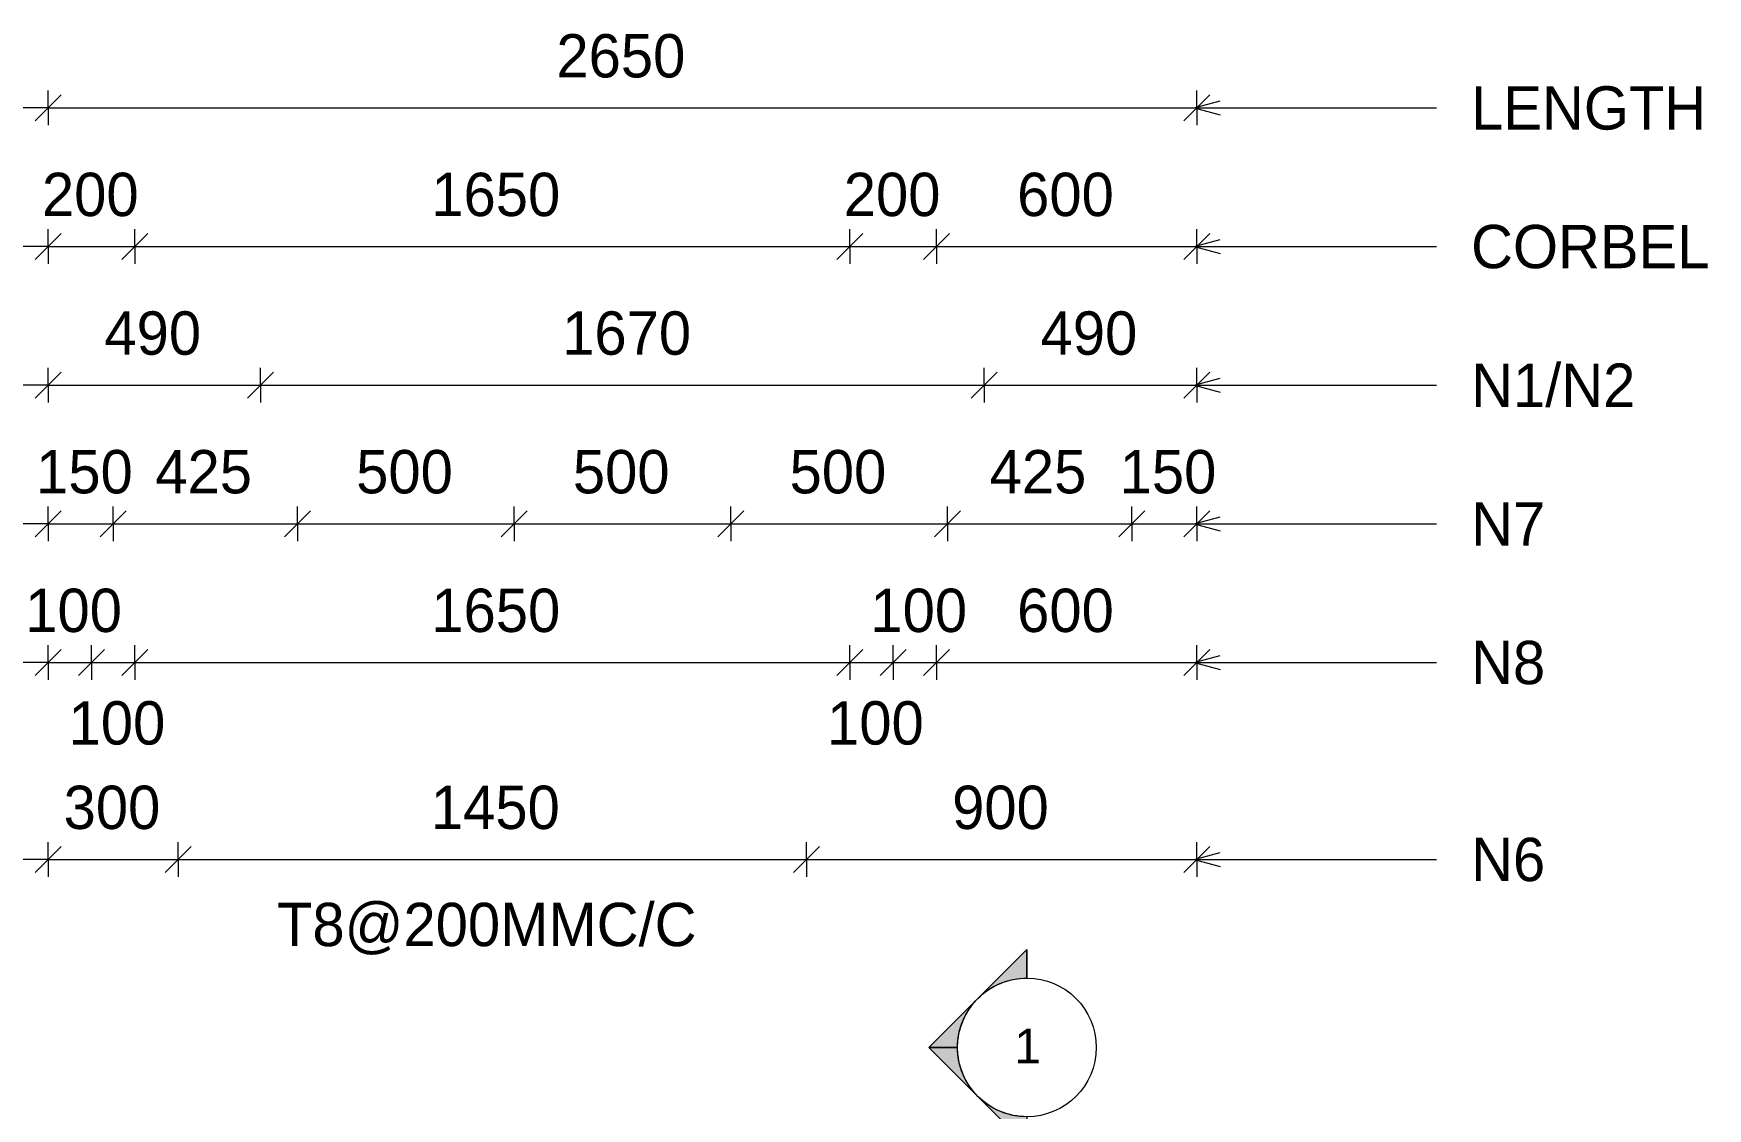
# Model space of a CAD drawing. Header units: millimetres. Extents: x 9075 to 20990, y 2235 to 9546.
# Drawn here: x 11917 to 15779, y 7064 to 9546 of the extents above; entities that cross this region are included whole.
import ezdxf

# ---------------------------------------------------------------- set-up
doc = ezdxf.new("R2010")
doc.units = ezdxf.units.MM
for name, color, linetype, lineweight in [('A-ANNO-DIMS', 211, 'Continuous', 9), ('A-ANNO-DIMS-40', 211, 'Continuous', 9), ('A-DETL-MBND', 5, 'Continuous', 18), ('G-ANNO-SYMB', 111, 'Continuous', 9), ('G-ANNO-TEXT', 231, 'Continuous', 9)]:
    doc.layers.add(name, color=color, linetype=linetype, lineweight=lineweight)
doc.styles.add('Arial', font='arial.ttf', dxfattribs={"height": 80})
doc.styles.add('Nirmala UI Semilight', font='NirmalaS.ttf', dxfattribs={"height": 100})
doc.dimstyles.new('Diagonal_-_2_5mm_NI_UI', dxfattribs={"dimscale": 304.8, "dimtxt": 104.736395, "dimasz": 0.19685, "dimexe": 0.131234, "dimexo": 0.0625, "dimgap": 0.131234, "dimtad": 1, "dimdec": 4, "dimzin": 0, "dimdsep": 46, "dimtxsty": 'Nirmala UI Semilight', "dimblk1": 'OBLIQUE', "dimblk2": 'OBLIQUE', "dimsah": 1, "dimcen": 0.09, "dimazin": 0, "dimtfac": 1, "dimtdec": 4, "dimtix": 1, "dimtmove": 0, "dimatfit": 3, "dimfxl": 0.131234, "dimfxlon": 1, "dimtvp": 1, "dimtolj": 1, "dimtzin": 0, "dimarcsym": 2})
doc.dimstyles.new('Diagonal_-_2_5mm_NI_UI_1', dxfattribs={"dimscale": 304.8, "dimtxt": 104.736395, "dimasz": 0.19685, "dimexe": 0.131234, "dimexo": 0.0625, "dimgap": 0.131234, "dimtad": 1, "dimdec": 4, "dimzin": 0, "dimdsep": 46, "dimtxsty": 'Nirmala UI Semilight', "dimblk1": 'OBLIQUE', "dimblk2": 'OBLIQUE', "dimsah": 1, "dimcen": 0.09, "dimazin": 0, "dimtfac": 1, "dimtdec": 4, "dimtix": 1, "dimtmove": 2, "dimatfit": 3, "dimfxl": 0.131234, "dimfxlon": 1, "dimtvp": 1, "dimtolj": 1, "dimtzin": 0, "dimarcsym": 2})

# ---------------------------------------------------------------- blocks, each defined once
blk = doc.blocks.new('Detail View - M_Section Head - Filled SHOP DWG-600895-Elevation Front')
at = {"layer": 'G-ANNO-SYMB'}
h = blk.add_hatch(color=256, dxfattribs=at)
edge = h.paths.add_edge_path()
edge.add_line((14791, 6499.2), (14857.2, 6499.2))
edge.add_arc((15017.2, 6499.2), 160, 180, 225)
edge.add_line((14904.1, 6386.1), (14791, 6499.2))
h = blk.add_hatch(color=256, dxfattribs=at)
edge = h.paths.add_edge_path()
edge.add_line((15243.5, 6499.2), (15130.4, 6386.1))
edge.add_arc((15017.2, 6499.2), 160, 315, 360)
edge.add_line((15177.2, 6499.2), (15243.5, 6499.2))
h = blk.add_hatch(color=256, dxfattribs=at)
edge = h.paths.add_edge_path()
edge.add_line((15017.2, 6272.9), (14904.1, 6386.1))
edge.add_arc((15017.2, 6499.2), 160, 225, 270)
edge.add_line((15017.2, 6339.2), (15017.2, 6272.9))
h = blk.add_hatch(color=256, dxfattribs=at)
edge = h.paths.add_edge_path()
edge.add_line((15017.2, 6272.9), (15017.2, 6339.2))
edge.add_arc((15017.2, 6499.2), 160, 270, 315)
edge.add_line((15130.4, 6386.1), (15017.2, 6272.9))
for p, q in [((15017.2, 6272.9), (14791, 6499.2)), ((14857.2, 6499.2), (14791, 6499.2)), ((14791, 6499.2), (14904.1, 6386.1)), ((14857.2, 6499.2), (14791, 6499.2)), ((15017.2, 6272.9), (15243.5, 6499.2)), ((15130.4, 6386.1), (15243.5, 6499.2)), ((15177.2, 6499.2), (15243.5, 6499.2)), ((15243.5, 6499.2), (15177.2, 6499.2)), ((14904.1, 6386.1), (15017.2, 6272.9)), ((15017.2, 6272.9), (15130.4, 6386.1)), ((15017.2, 6339.2), (15017.2, 6272.9)), ((15017.2, 6272.9), (15017.2, 6339.2))]:
    blk.add_line(p, q, dxfattribs=at)
for start, end in [(360, 180), (180, 360), (180, 225), (315, 0), (225, 270), (270, 315)]:
    blk.add_arc((15017.2, 6499.2), 160, start, end, dxfattribs=at)
blk = doc.blocks.new('DIMBLOCK1-Elevation Front')
at = {"layer": 'A-ANNO-DIMS-40'}
for p, q in [((11950.4, 9373.7), (11950.4, 9413.7)), ((11950.4, 9373.7), (11980.4, 9403.7)), ((14600.4, 9373.7), (14600.4, 9413.7)), ((14600.4, 9373.7), (14630.4, 9403.7)), ((11950.4, 9373.7), (11920.4, 9343.7)), ((11950.4, 9373.7), (14600.4, 9373.7)), ((11950.4, 9373.7), (11950.4, 9333.7)), ((14600.4, 9373.7), (14570.4, 9343.7)), ((14600.4, 9373.7), (14600.4, 9333.7))]:
    blk.add_line(p, q, dxfattribs=at)
at = {"layer": 'A-ANNO-DIMS-40', "color": 0, "insert": (13123.1, 9544.1), "char_height": 100, "width": 365.625, "attachment_point": 1, "line_spacing_factor": 1.142579, "style": 'Nirmala UI Semilight'}
blk.add_mtext('2650', dxfattribs=at)
blk = doc.blocks.new('_Oblique')
at = {"color": 0, "linetype": 'ByBlock', "lineweight": -2}
blk.add_line((-0.5, -0.5), (0.5, 0.5), dxfattribs=at)
blk = doc.blocks.new('DIMBLOCK2-Elevation Front')
at = {"layer": 'A-ANNO-DIMS-40'}
for p, q in [((11950.4, 8733.7), (11950.4, 8773.7)), ((12440.4, 8733.7), (12440.4, 8773.7)), ((11950.4, 8733.7), (11920.4, 8703.7)), ((11950.4, 8733.7), (11980.4, 8763.7)), ((11950.4, 8733.7), (12440.4, 8733.7)), ((11950.4, 8733.7), (11950.4, 8693.7)), ((12440.4, 8733.7), (12410.4, 8703.7)), ((12440.4, 8733.7), (12470.4, 8763.7)), ((12440.4, 8733.7), (12440.4, 8693.7))]:
    blk.add_line(p, q, dxfattribs=at)
at = {"layer": 'A-ANNO-DIMS-40', "color": 0, "insert": (12080.2, 8904.1), "char_height": 100, "width": 276.504, "attachment_point": 1, "line_spacing_factor": 1.142579, "style": 'Nirmala UI Semilight'}
blk.add_mtext('490', dxfattribs=at)
blk = doc.blocks.new('DIMBLOCK3-Elevation Front')
at = {"layer": 'A-ANNO-DIMS-40'}
for p, q in [((12440.4, 8733.7), (12440.4, 8773.7)), ((14110.4, 8733.7), (14110.4, 8773.7)), ((12440.4, 8733.7), (12410.4, 8703.7)), ((12440.4, 8733.7), (12470.4, 8763.7)), ((12440.4, 8733.7), (14110.4, 8733.7)), ((12440.4, 8733.7), (12440.4, 8693.7)), ((14110.4, 8733.7), (14080.4, 8703.7)), ((14110.4, 8733.7), (14140.4, 8763.7)), ((14110.4, 8733.7), (14110.4, 8693.7))]:
    blk.add_line(p, q, dxfattribs=at)
at = {"layer": 'A-ANNO-DIMS-40', "color": 0, "insert": (13136.4, 8904.1), "char_height": 100, "width": 333.633, "attachment_point": 1, "line_spacing_factor": 1.142579, "style": 'Nirmala UI Semilight'}
blk.add_mtext('1670', dxfattribs=at)
blk = doc.blocks.new('DIMBLOCK4-Elevation Front')
at = {"layer": 'A-ANNO-DIMS-40'}
for p, q in [((14110.4, 8733.7), (14110.4, 8773.7)), ((14600.4, 8733.7), (14600.4, 8773.7)), ((14110.4, 8733.7), (14080.4, 8703.7)), ((14110.4, 8733.7), (14140.4, 8763.7)), ((14110.4, 8733.7), (14600.4, 8733.7)), ((14110.4, 8733.7), (14110.4, 8693.7)), ((14600.4, 8733.7), (14570.4, 8703.7)), ((14600.4, 8733.7), (14630.4, 8763.7)), ((14600.4, 8733.7), (14600.4, 8693.7))]:
    blk.add_line(p, q, dxfattribs=at)
at = {"layer": 'A-ANNO-DIMS-40', "color": 0, "insert": (14240.2, 8904.1), "char_height": 100, "width": 276.504, "attachment_point": 1, "line_spacing_factor": 1.142579, "style": 'Nirmala UI Semilight'}
blk.add_mtext('490', dxfattribs=at)
blk = doc.blocks.new('DIMBLOCK5-Elevation Front')
at = {"layer": 'A-ANNO-DIMS-40'}
for p, q in [((11950.4, 8413.7), (11950.4, 8453.7)), ((11950.4, 8413.7), (11980.4, 8443.7)), ((12100.4, 8413.7), (12100.4, 8453.7)), ((12100.4, 8413.7), (12130.4, 8443.7)), ((11950.4, 8413.7), (11920.4, 8383.7)), ((11950.4, 8413.7), (12100.4, 8413.7)), ((11950.4, 8413.7), (11950.4, 8373.7)), ((12100.4, 8413.7), (12070.4, 8383.7)), ((12100.4, 8413.7), (12100.4, 8373.7))]:
    blk.add_line(p, q, dxfattribs=at)
at = {"layer": 'A-ANNO-DIMS-40', "color": 0, "insert": (11922.6, 8584.1), "char_height": 100, "width": 246.797, "attachment_point": 1, "line_spacing_factor": 1.142579, "style": 'Nirmala UI Semilight'}
blk.add_mtext('150', dxfattribs=at)
blk = doc.blocks.new('DIMBLOCK6-Elevation Front')
at = {"layer": 'A-ANNO-DIMS-40'}
for p, q in [((12100.4, 8413.7), (12100.4, 8453.7)), ((12100.4, 8413.7), (12130.4, 8443.7)), ((12525.4, 8413.7), (12525.4, 8453.7)), ((12525.4, 8413.7), (12555.4, 8443.7)), ((12100.4, 8413.7), (12070.4, 8383.7)), ((12100.4, 8413.7), (12525.4, 8413.7)), ((12100.4, 8413.7), (12100.4, 8373.7)), ((12525.4, 8413.7), (12495.4, 8383.7)), ((12525.4, 8413.7), (12525.4, 8373.7))]:
    blk.add_line(p, q, dxfattribs=at)
at = {"layer": 'A-ANNO-DIMS-40', "color": 0, "insert": (12197.7, 8584.1), "char_height": 100, "width": 276.504, "attachment_point": 1, "line_spacing_factor": 1.142579, "style": 'Nirmala UI Semilight'}
blk.add_mtext('425', dxfattribs=at)
blk = doc.blocks.new('DIMBLOCK7-Elevation Front')
at = {"layer": 'A-ANNO-DIMS-40'}
for p, q in [((12525.4, 8413.7), (12525.4, 8453.7)), ((12525.4, 8413.7), (12555.4, 8443.7)), ((13025.4, 8413.7), (13025.4, 8453.7)), ((13025.4, 8413.7), (13055.4, 8443.7)), ((12525.4, 8413.7), (12495.4, 8383.7)), ((12525.4, 8413.7), (13025.4, 8413.7)), ((12525.4, 8413.7), (12525.4, 8373.7)), ((13025.4, 8413.7), (12995.4, 8383.7)), ((13025.4, 8413.7), (13025.4, 8373.7))]:
    blk.add_line(p, q, dxfattribs=at)
at = {"layer": 'A-ANNO-DIMS-40', "color": 0, "insert": (12661.1, 8584.1), "char_height": 100, "width": 274.219, "attachment_point": 1, "line_spacing_factor": 1.142579, "style": 'Nirmala UI Semilight'}
blk.add_mtext('500', dxfattribs=at)
blk = doc.blocks.new('DIMBLOCK8-Elevation Front')
at = {"layer": 'A-ANNO-DIMS-40'}
for p, q in [((13025.4, 8413.7), (13025.4, 8453.7)), ((13025.4, 8413.7), (13055.4, 8443.7)), ((13525.4, 8413.7), (13525.4, 8453.7)), ((13525.4, 8413.7), (13555.4, 8443.7)), ((13025.4, 8413.7), (12995.4, 8383.7)), ((13025.4, 8413.7), (13525.4, 8413.7)), ((13025.4, 8413.7), (13025.4, 8373.7)), ((13525.4, 8413.7), (13495.4, 8383.7)), ((13525.4, 8413.7), (13525.4, 8373.7))]:
    blk.add_line(p, q, dxfattribs=at)
at = {"layer": 'A-ANNO-DIMS-40', "color": 0, "insert": (13161.1, 8584.1), "char_height": 100, "width": 274.219, "attachment_point": 1, "line_spacing_factor": 1.142579, "style": 'Nirmala UI Semilight'}
blk.add_mtext('500', dxfattribs=at)
blk = doc.blocks.new('DIMBLOCK9-Elevation Front')
at = {"layer": 'A-ANNO-DIMS-40'}
for p, q in [((13525.4, 8413.7), (13525.4, 8453.7)), ((13525.4, 8413.7), (13555.4, 8443.7)), ((14025.4, 8413.7), (14025.4, 8453.7)), ((14025.4, 8413.7), (14055.4, 8443.7)), ((13525.4, 8413.7), (13495.4, 8383.7)), ((13525.4, 8413.7), (14025.4, 8413.7)), ((13525.4, 8413.7), (13525.4, 8373.7)), ((14025.4, 8413.7), (13995.4, 8383.7)), ((14025.4, 8413.7), (14025.4, 8373.7))]:
    blk.add_line(p, q, dxfattribs=at)
at = {"layer": 'A-ANNO-DIMS-40', "color": 0, "insert": (13661.1, 8584.1), "char_height": 100, "width": 274.219, "attachment_point": 1, "line_spacing_factor": 1.142579, "style": 'Nirmala UI Semilight'}
blk.add_mtext('500', dxfattribs=at)
blk = doc.blocks.new('DIMBLOCK10-Elevation Front')
at = {"layer": 'A-ANNO-DIMS-40'}
for p, q in [((14025.4, 8413.7), (14025.4, 8453.7)), ((14025.4, 8413.7), (14055.4, 8443.7)), ((14450.4, 8413.7), (14450.4, 8453.7)), ((14450.4, 8413.7), (14480.4, 8443.7)), ((14025.4, 8413.7), (13995.4, 8383.7)), ((14025.4, 8413.7), (14450.4, 8413.7)), ((14025.4, 8413.7), (14025.4, 8373.7)), ((14450.4, 8413.7), (14420.4, 8383.7)), ((14450.4, 8413.7), (14450.4, 8373.7))]:
    blk.add_line(p, q, dxfattribs=at)
at = {"layer": 'A-ANNO-DIMS-40', "color": 0, "insert": (14122.7, 8584.1), "char_height": 100, "width": 276.504, "attachment_point": 1, "line_spacing_factor": 1.142579, "style": 'Nirmala UI Semilight'}
blk.add_mtext('425', dxfattribs=at)
blk = doc.blocks.new('DIMBLOCK11-Elevation Front')
at = {"layer": 'A-ANNO-DIMS-40'}
for p, q in [((14450.4, 8413.7), (14450.4, 8453.7)), ((14450.4, 8413.7), (14480.4, 8443.7)), ((14600.4, 8413.7), (14600.4, 8453.7)), ((14600.4, 8413.7), (14630.4, 8443.7)), ((14450.4, 8413.7), (14420.4, 8383.7)), ((14450.4, 8413.7), (14600.4, 8413.7)), ((14450.4, 8413.7), (14450.4, 8373.7)), ((14600.4, 8413.7), (14570.4, 8383.7)), ((14600.4, 8413.7), (14600.4, 8373.7))]:
    blk.add_line(p, q, dxfattribs=at)
at = {"layer": 'A-ANNO-DIMS-40', "color": 0, "insert": (14422.6, 8584.1), "char_height": 100, "width": 246.797, "attachment_point": 1, "line_spacing_factor": 1.142579, "style": 'Nirmala UI Semilight'}
blk.add_mtext('150', dxfattribs=at)
blk = doc.blocks.new('DIMBLOCK33-Elevation Front')
at = {"layer": 'A-ANNO-DIMS-40'}
for p, q in [((11950.4, 9053.7), (11950.4, 9093.7)), ((11950.4, 9053.7), (11980.4, 9083.7)), ((12150.4, 9053.7), (12150.4, 9093.7)), ((12150.4, 9053.7), (12180.4, 9083.7)), ((11950.4, 9053.7), (11920.4, 9023.7)), ((11950.4, 9053.7), (12150.4, 9053.7)), ((11950.4, 9053.7), (11950.4, 9013.7)), ((12150.4, 9053.7), (12120.4, 9023.7)), ((12150.4, 9053.7), (12150.4, 9013.7))]:
    blk.add_line(p, q, dxfattribs=at)
at = {"layer": 'A-ANNO-DIMS-40', "color": 0, "insert": (11936.1, 9224.1), "char_height": 100, "width": 274.219, "attachment_point": 1, "line_spacing_factor": 1.142579, "style": 'Nirmala UI Semilight'}
blk.add_mtext('200', dxfattribs=at)
blk = doc.blocks.new('DIMBLOCK34-Elevation Front')
at = {"layer": 'A-ANNO-DIMS-40'}
for p, q in [((12150.4, 9053.7), (12150.4, 9093.7)), ((12150.4, 9053.7), (12180.4, 9083.7)), ((13800.4, 9053.7), (13800.4, 9093.7)), ((13800.4, 9053.7), (13830.4, 9083.7)), ((12150.4, 9053.7), (12120.4, 9023.7)), ((12150.4, 9053.7), (13800.4, 9053.7)), ((12150.4, 9053.7), (12150.4, 9013.7)), ((13800.4, 9053.7), (13770.4, 9023.7)), ((13800.4, 9053.7), (13800.4, 9013.7))]:
    blk.add_line(p, q, dxfattribs=at)
at = {"layer": 'A-ANNO-DIMS-40', "color": 0, "insert": (12834.5, 9224.1), "char_height": 100, "width": 338.203, "attachment_point": 1, "line_spacing_factor": 1.142579, "style": 'Nirmala UI Semilight'}
blk.add_mtext('1650', dxfattribs=at)
blk = doc.blocks.new('DIMBLOCK35-Elevation Front')
at = {"layer": 'A-ANNO-DIMS-40'}
for p, q in [((13800.4, 9053.7), (13800.4, 9093.7)), ((13800.4, 9053.7), (13830.4, 9083.7)), ((14000.4, 9053.7), (14000.4, 9093.7)), ((14000.4, 9053.7), (14030.4, 9083.7)), ((13800.4, 9053.7), (13770.4, 9023.7)), ((13800.4, 9053.7), (14000.4, 9053.7)), ((13800.4, 9053.7), (13800.4, 9013.7)), ((14000.4, 9053.7), (13970.4, 9023.7)), ((14000.4, 9053.7), (14000.4, 9013.7))]:
    blk.add_line(p, q, dxfattribs=at)
at = {"layer": 'A-ANNO-DIMS-40', "color": 0, "insert": (13786.1, 9224.1), "char_height": 100, "width": 274.219, "attachment_point": 1, "line_spacing_factor": 1.142579, "style": 'Nirmala UI Semilight'}
blk.add_mtext('200', dxfattribs=at)
blk = doc.blocks.new('DIMBLOCK36-Elevation Front')
at = {"layer": 'A-ANNO-DIMS-40'}
for p, q in [((14000.4, 9053.7), (14000.4, 9093.7)), ((14000.4, 9053.7), (14030.4, 9083.7)), ((14600.4, 9053.7), (14600.4, 9093.7)), ((14600.4, 9053.7), (14630.4, 9083.7)), ((14000.4, 9053.7), (13970.4, 9023.7)), ((14000.4, 9053.7), (14600.4, 9053.7)), ((14000.4, 9053.7), (14000.4, 9013.7)), ((14600.4, 9053.7), (14570.4, 9023.7)), ((14600.4, 9053.7), (14600.4, 9013.7))]:
    blk.add_line(p, q, dxfattribs=at)
at = {"layer": 'A-ANNO-DIMS-40', "color": 0, "insert": (14186.1, 9224.1), "char_height": 100, "width": 274.219, "attachment_point": 1, "line_spacing_factor": 1.142579, "style": 'Nirmala UI Semilight'}
blk.add_mtext('600', dxfattribs=at)
blk = doc.blocks.new('DIMBLOCK40-Elevation Front')
at = {"layer": 'A-ANNO-DIMS-40'}
for p, q in [((11950.4, 8093.7), (11950.4, 8133.7)), ((11950.4, 8093.7), (11980.4, 8123.7)), ((12050.4, 8093.7), (12050.4, 8133.7)), ((12050.4, 8093.7), (12080.4, 8123.7)), ((11950.4, 8093.7), (11920.4, 8063.7)), ((11950.4, 8093.7), (12050.4, 8093.7)), ((11950.4, 8093.7), (11950.4, 8053.7)), ((12050.4, 8093.7), (12020.4, 8063.7)), ((12050.4, 8093.7), (12050.4, 8053.7))]:
    blk.add_line(p, q, dxfattribs=at)
at = {"layer": 'A-ANNO-DIMS-40', "color": 0, "insert": (11897.6, 8264.1), "char_height": 100, "width": 246.797, "attachment_point": 1, "line_spacing_factor": 1.142579, "style": 'Nirmala UI Semilight'}
blk.add_mtext('100', dxfattribs=at)
blk = doc.blocks.new('DIMBLOCK41-Elevation Front')
at = {"layer": 'A-ANNO-DIMS-40'}
for p, q in [((12050.4, 8093.7), (12050.4, 8133.7)), ((12050.4, 8093.7), (12080.4, 8123.7)), ((12150.4, 8093.7), (12150.4, 8133.7)), ((12150.4, 8093.7), (12180.4, 8123.7)), ((12050.4, 8093.7), (12020.4, 8063.7)), ((12050.4, 8093.7), (12150.4, 8093.7)), ((12050.4, 8093.7), (12050.4, 8053.7)), ((12150.4, 8093.7), (12120.4, 8063.7)), ((12150.4, 8093.7), (12150.4, 8053.7))]:
    blk.add_line(p, q, dxfattribs=at)
at = {"layer": 'A-ANNO-DIMS-40', "color": 0, "insert": (11997.6, 8004.3), "char_height": 100, "width": 246.797, "attachment_point": 1, "line_spacing_factor": 1.142579, "style": 'Nirmala UI Semilight'}
blk.add_mtext('100', dxfattribs=at)
blk = doc.blocks.new('DIMBLOCK42-Elevation Front')
at = {"layer": 'A-ANNO-DIMS-40'}
for p, q in [((12150.4, 8093.7), (12150.4, 8133.7)), ((12150.4, 8093.7), (12180.4, 8123.7)), ((13800.4, 8093.7), (13800.4, 8133.7)), ((13800.4, 8093.7), (13830.4, 8123.7)), ((12150.4, 8093.7), (12120.4, 8063.7)), ((12150.4, 8093.7), (13800.4, 8093.7)), ((12150.4, 8093.7), (12150.4, 8053.7)), ((13800.4, 8093.7), (13770.4, 8063.7)), ((13800.4, 8093.7), (13800.4, 8053.7))]:
    blk.add_line(p, q, dxfattribs=at)
at = {"layer": 'A-ANNO-DIMS-40', "color": 0, "insert": (12834.5, 8264.1), "char_height": 100, "width": 338.203, "attachment_point": 1, "line_spacing_factor": 1.142579, "style": 'Nirmala UI Semilight'}
blk.add_mtext('1650', dxfattribs=at)
blk = doc.blocks.new('DIMBLOCK43-Elevation Front')
at = {"layer": 'A-ANNO-DIMS-40'}
for p, q in [((13800.4, 8093.7), (13800.4, 8133.7)), ((13800.4, 8093.7), (13830.4, 8123.7)), ((13900.4, 8093.7), (13900.4, 8133.7)), ((13900.4, 8093.7), (13930.4, 8123.7)), ((13800.4, 8093.7), (13770.4, 8063.7)), ((13800.4, 8093.7), (13900.4, 8093.7)), ((13800.4, 8093.7), (13800.4, 8053.7)), ((13900.4, 8093.7), (13870.4, 8063.7)), ((13900.4, 8093.7), (13900.4, 8053.7))]:
    blk.add_line(p, q, dxfattribs=at)
at = {"layer": 'A-ANNO-DIMS-40', "color": 0, "insert": (13747.6, 8004.3), "char_height": 100, "width": 246.797, "attachment_point": 1, "line_spacing_factor": 1.142579, "style": 'Nirmala UI Semilight'}
blk.add_mtext('100', dxfattribs=at)
blk = doc.blocks.new('DIMBLOCK44-Elevation Front')
at = {"layer": 'A-ANNO-DIMS-40'}
for p, q in [((13900.4, 8093.7), (13900.4, 8133.7)), ((13900.4, 8093.7), (13930.4, 8123.7)), ((14000.4, 8093.7), (14000.4, 8133.7)), ((14000.4, 8093.7), (14030.4, 8123.7)), ((13900.4, 8093.7), (13870.4, 8063.7)), ((13900.4, 8093.7), (14000.4, 8093.7)), ((13900.4, 8093.7), (13900.4, 8053.7)), ((14000.4, 8093.7), (13970.4, 8063.7)), ((14000.4, 8093.7), (14000.4, 8053.7))]:
    blk.add_line(p, q, dxfattribs=at)
at = {"layer": 'A-ANNO-DIMS-40', "color": 0, "insert": (13847.6, 8264.1), "char_height": 100, "width": 246.797, "attachment_point": 1, "line_spacing_factor": 1.142579, "style": 'Nirmala UI Semilight'}
blk.add_mtext('100', dxfattribs=at)
blk = doc.blocks.new('DIMBLOCK45-Elevation Front')
at = {"layer": 'A-ANNO-DIMS-40'}
for p, q in [((14000.4, 8093.7), (14000.4, 8133.7)), ((14000.4, 8093.7), (14030.4, 8123.7)), ((14600.4, 8093.7), (14600.4, 8133.7)), ((14600.4, 8093.7), (14630.4, 8123.7)), ((14000.4, 8093.7), (13970.4, 8063.7)), ((14000.4, 8093.7), (14600.4, 8093.7)), ((14000.4, 8093.7), (14000.4, 8053.7)), ((14600.4, 8093.7), (14570.4, 8063.7)), ((14600.4, 8093.7), (14600.4, 8053.7))]:
    blk.add_line(p, q, dxfattribs=at)
at = {"layer": 'A-ANNO-DIMS-40', "color": 0, "insert": (14186.1, 8264.1), "char_height": 100, "width": 274.219, "attachment_point": 1, "line_spacing_factor": 1.142579, "style": 'Nirmala UI Semilight'}
blk.add_mtext('600', dxfattribs=at)
blk = doc.blocks.new('DIMBLOCK49-Elevation Front')
at = {"layer": 'A-ANNO-DIMS-40'}
for p, q in [((11950.4, 7639), (11950.4, 7679)), ((11950.4, 7639), (11980.4, 7669)), ((12250.4, 7639), (12250.4, 7679)), ((12250.4, 7639), (12280.4, 7669)), ((11950.4, 7639), (11920.4, 7609)), ((11950.4, 7639), (12250.4, 7639)), ((11950.4, 7639), (11950.4, 7599)), ((12250.4, 7639), (12220.4, 7609)), ((12250.4, 7639), (12250.4, 7599))]:
    blk.add_line(p, q, dxfattribs=at)
at = {"layer": 'A-ANNO-DIMS-40', "color": 0, "insert": (11986.1, 7809.4), "char_height": 100, "width": 274.219, "attachment_point": 1, "line_spacing_factor": 1.142579, "style": 'Nirmala UI Semilight'}
blk.add_mtext('300', dxfattribs=at)
blk = doc.blocks.new('DIMBLOCK50-Elevation Front')
at = {"layer": 'A-ANNO-DIMS-40'}
for p, q in [((12250.4, 7639), (12250.4, 7679)), ((12250.4, 7639), (12280.4, 7669)), ((13700.4, 7639), (13700.4, 7679)), ((13700.4, 7639), (13730.4, 7669)), ((12250.4, 7639), (12220.4, 7609)), ((12250.4, 7639), (13700.4, 7639)), ((12250.4, 7639), (12250.4, 7599)), ((13700.4, 7639), (13670.4, 7609)), ((13700.4, 7639), (13700.4, 7599))]:
    blk.add_line(p, q, dxfattribs=at)
at = {"layer": 'A-ANNO-DIMS-40', "color": 0, "char_height": 100, "attachment_point": 1, "line_spacing_factor": 1.142579, "style": 'Nirmala UI Semilight'}
for s, insert, width in [('1450', (12833.5, 7809.4), 340.488), ('T8@200MMC/C', (12478.4, 7539), 1192.852)]:
    blk.add_mtext(s, dxfattribs=dict(at, insert=insert, width=width))
blk = doc.blocks.new('DIMBLOCK51-Elevation Front')
at = {"layer": 'A-ANNO-DIMS-40'}
for p, q in [((13700.4, 7639), (13700.4, 7679)), ((13700.4, 7639), (13730.4, 7669)), ((14600.4, 7639), (14600.4, 7679)), ((14600.4, 7639), (14630.4, 7669)), ((13700.4, 7639), (13670.4, 7609)), ((13700.4, 7639), (14600.4, 7639)), ((13700.4, 7639), (13700.4, 7599)), ((14600.4, 7639), (14570.4, 7609)), ((14600.4, 7639), (14600.4, 7599))]:
    blk.add_line(p, q, dxfattribs=at)
at = {"layer": 'A-ANNO-DIMS-40', "color": 0, "insert": (14036.1, 7809.4), "char_height": 100, "width": 274.219, "attachment_point": 1, "line_spacing_factor": 1.142579, "style": 'Nirmala UI Semilight'}
blk.add_mtext('900', dxfattribs=at)

msp = doc.modelspace()

# ---------------------------------------------------------------- linework, layer by layer
at = {"layer": 'A-DETL-MBND'}
for p, q in [((11950.39395, 9373.66237), (9246.59512, 9373.66237)), ((11950.39395, 9053.66237), (9566.59512, 9053.66237)), ((11950.39395, 8733.66237), (9874.43803, 8733.66237)), ((11950.39395, 8413.66237), (10194.43803, 8413.66237)), ((11950.39395, 8093.66237), (10834.43803, 8093.66237)), ((11950.39395, 7638.97871), (11154.43803, 7638.97871))]:
    msp.add_line(p, q, dxfattribs=at)
at = {"layer": 'G-ANNO-TEXT', "color": 7}
for p, q in [((14594.67213, 9373.74574), (14654.67213, 9389.82269)), ((14594.67213, 9373.74574), (14654.67213, 9357.66879)), ((14594.67213, 9373.74574), (15153.56404, 9373.74574)), ((14594.67213, 9053.74574), (14654.67213, 9069.82269)), ((14594.67213, 9053.74574), (14654.67213, 9037.66879)), ((14594.67213, 9053.74574), (15153.56404, 9053.74574)), ((14594.67213, 8733.74574), (14654.67213, 8749.82269)), ((14594.67213, 8733.74574), (14654.67213, 8717.66879)), ((14594.67213, 8733.74574), (15153.56404, 8733.74574)), ((14594.67213, 8413.74574), (14654.67213, 8429.82269)), ((14594.67213, 8413.74574), (14654.67213, 8397.66879)), ((14594.67213, 8413.74574), (15153.56404, 8413.74574)), ((14594.67213, 8093.74574), (14654.67213, 8109.82269)), ((14594.67213, 8093.74574), (14654.67213, 8077.66879)), ((14594.67213, 8093.74574), (15153.56404, 8093.74574)), ((14594.67213, 7639.06208), (14654.67213, 7655.13904)), ((14594.67213, 7639.06208), (14654.67213, 7622.98513)), ((14594.67213, 7639.06208), (15153.56404, 7639.06208))]:
    msp.add_line(p, q, dxfattribs=at)

# ---------------------------------------------------------------- block references
at = {"layer": 'G-ANNO-SYMB', "extrusion": (0, 0, -1), "rotation": 90.00000000000038}
msp.add_blockref('Detail View - M_Section Head - Filled SHOP DWG-600895-Elevation Front', (-7709.51687, -7811.94842), dxfattribs=at)

# ---------------------------------------------------------------- texts
at = {"layer": 'G-ANNO-SYMB', "insert": (14179.36452, 7248.35941), "char_height": 80, "width": 76.962, "attachment_point": 1, "style": 'Arial'}
msp.add_mtext('1', dxfattribs=at)
at = {"layer": 'G-ANNO-TEXT', "color": 7, "char_height": 100, "attachment_point": 1, "style": 'Nirmala UI Semilight'}
for s, insert, width in [('LENGTH', (15233.56404, 9423.74574), 612.48925), ('CORBEL', (15233.56404, 9103.74574), 596.4555), ('N1/N2', (15233.56404, 8783.74574), 468.1855), ('N7', (15233.56404, 8463.74574), 211.6455), ('N8', (15233.56404, 8143.74574), 214.85225), ('N6', (15233.56404, 7689.06208), 214.85225)]:
    msp.add_mtext(s, dxfattribs=dict(at, insert=insert, width=width))

# ---------------------------------------------------------------- dimensions: what is measured, and where the dimension line sits
at = {"layer": 'A-ANNO-DIMS'}
for base, p1, p2, override, picture, middle in [((14600.39395, 9373.66237), (11950.39395, 9333.66237), (14600.39395, 9333.66237), {"dimpost": '<>', "dimfxl": 2650}, 'DIMBLOCK1-Elevation Front', (13275.39395, 9465.37088)), ((12150.39395, 9053.66237), (11950.39395, 9013.66237), (12150.39395, 9013.66237), {"dimpost": '<>', "dimfxl": 200}, 'DIMBLOCK33-Elevation Front', (12050.39395, 9145.33601)), ((13800.39395, 9053.66237), (12150.39395, 9013.66237), (13800.39395, 9013.66237), {"dimpost": '<>', "dimfxl": 1650}, 'DIMBLOCK34-Elevation Front', (12975.39395, 9145.64982)), ((14000.39395, 9053.66237), (13800.39395, 9013.66237), (14000.39395, 9013.66237), {"dimpost": '<>', "dimfxl": 200}, 'DIMBLOCK35-Elevation Front', (13900.39395, 9145.33601)), ((14600.39395, 9053.66237), (14000.39395, 9013.66237), (14600.39395, 9013.66237), {"dimpost": '<>', "dimfxl": 600}, 'DIMBLOCK36-Elevation Front', (14300.39395, 9145.37088)), ((12440.39395, 8733.66237), (11950.39395, 8693.66237), (12440.39395, 8693.66237), {"dimpost": '<>', "dimfxl": 490}, 'DIMBLOCK2-Elevation Front', (12195.39395, 8825.37088)), ((14110.39395, 8733.66237), (12440.39395, 8693.66237), (14110.39395, 8693.66237), {"dimpost": '<>', "dimfxl": 1670}, 'DIMBLOCK3-Elevation Front', (13275.39395, 8825.64982)), ((14600.39395, 8733.66237), (14110.39395, 8693.66237), (14600.39395, 8693.66237), {"dimpost": '<>', "dimfxl": 490}, 'DIMBLOCK4-Elevation Front', (14355.39395, 8825.37088)), ((12100.39395, 8413.66237), (11950.39395, 8373.66237), (12100.39395, 8373.66237), {"dimpost": '<>', "dimfxl": 150}, 'DIMBLOCK5-Elevation Front', (12025.39395, 8505.61495)), ((12525.39395, 8413.66237), (12100.39395, 8373.66237), (12525.39395, 8373.66237), {"dimpost": '<>', "dimfxl": 425}, 'DIMBLOCK6-Elevation Front', (12312.89395, 8505.33601)), ((13025.39395, 8413.66237), (12525.39395, 8373.66237), (13025.39395, 8373.66237), {"dimpost": '<>', "dimfxl": 500}, 'DIMBLOCK7-Elevation Front', (12775.39395, 8505.33601)), ((13525.39395, 8413.66237), (13025.39395, 8373.66237), (13525.39395, 8373.66237), {"dimpost": '<>', "dimfxl": 500}, 'DIMBLOCK8-Elevation Front', (13275.39395, 8505.33601)), ((14025.39395, 8413.66237), (13525.39395, 8373.66237), (14025.39395, 8373.66237), {"dimpost": '<>', "dimfxl": 500}, 'DIMBLOCK9-Elevation Front', (13775.39395, 8505.33601)), ((14450.39395, 8413.66237), (14025.39395, 8373.66237), (14450.39395, 8373.66237), {"dimpost": '<>', "dimfxl": 425}, 'DIMBLOCK10-Elevation Front', (14237.89395, 8505.33601)), ((14600.39395, 8413.66237), (14450.39395, 8373.66237), (14600.39395, 8373.66237), {"dimpost": '<>', "dimfxl": 150}, 'DIMBLOCK11-Elevation Front', (14525.39395, 8505.61495)), ((12050.39395, 8093.66237), (11950.39395, 8053.66237), (12050.39395, 8053.66237), {"dimpost": '<>', "dimfxl": 100}, 'DIMBLOCK40-Elevation Front', (12000.39395, 8185.61495)), ((13800.39395, 8093.66237), (12150.39395, 8053.66237), (13800.39395, 8053.66237), {"dimpost": '<>', "dimfxl": 1650}, 'DIMBLOCK42-Elevation Front', (12975.39395, 8185.64982)), ((14000.39395, 8093.66237), (13900.39395, 8053.66237), (14000.39395, 8053.66237), {"dimpost": '<>', "dimfxl": 100}, 'DIMBLOCK44-Elevation Front', (13950.39395, 8185.61495)), ((14600.39395, 8093.66237), (14000.39395, 8053.66237), (14600.39395, 8053.66237), {"dimpost": '<>', "dimfxl": 600}, 'DIMBLOCK45-Elevation Front', (14300.39395, 8185.37088)), ((12250.39395, 7638.97871), (11950.39395, 7598.97871), (12250.39395, 7598.97871), {"dimpost": '<>', "dimfxl": 300}, 'DIMBLOCK49-Elevation Front', (12100.39395, 7730.68722)), ((14600.39395, 7638.97871), (13700.39395, 7598.97871), (14600.39395, 7598.97871), {"dimpost": '<>', "dimfxl": 900}, 'DIMBLOCK51-Elevation Front', (14150.39395, 7730.68722))]:
    dim = msp.add_linear_dim(base=base, p1=p1, p2=p2, dimstyle='Diagonal_-_2_5mm_NI_UI', override=override, dxfattribs=at)
    dim.commit()
    dim.dimension.update_dxf_attribs({"geometry": picture, "text_midpoint": middle})
for base, p1, p2, picture, middle in [((12150.39395, 8093.66237), (12050.39395, 8053.66237), (12150.39395, 8053.66237), 'DIMBLOCK41-Elevation Front', (12120.96037, 7937.61897)), ((13900.39395, 8093.66237), (13800.39395, 8053.66237), (13900.39395, 8053.66237), 'DIMBLOCK43-Elevation Front', (13870.96037, 7937.61897))]:
    dim = msp.add_linear_dim(base=base, p1=p1, p2=p2, dimstyle='Diagonal_-_2_5mm_NI_UI_1', override={"dimpost": '<>', "dimfxl": 100}, dxfattribs=at)
    dim.commit()
    dim.dimension.update_dxf_attribs({"geometry": picture, "text_midpoint": middle, "dimtype": 160})
dim = msp.add_linear_dim(base=(13700.39395, 7638.97871), p1=(12250.39395, 7598.97871), p2=(13700.39395, 7598.97871), text='<>\\XT8@200MMC/C', dimstyle='Diagonal_-_2_5mm_NI_UI', override={"dimpost": '<>', "dimfxl": 1450}, dxfattribs=at)
dim.commit()
dim.dimension.update_dxf_attribs({"geometry": 'DIMBLOCK50-Elevation Front', "text_midpoint": (12975.39395, 7638.97871)})

doc.saveas('drawing.dxf')
